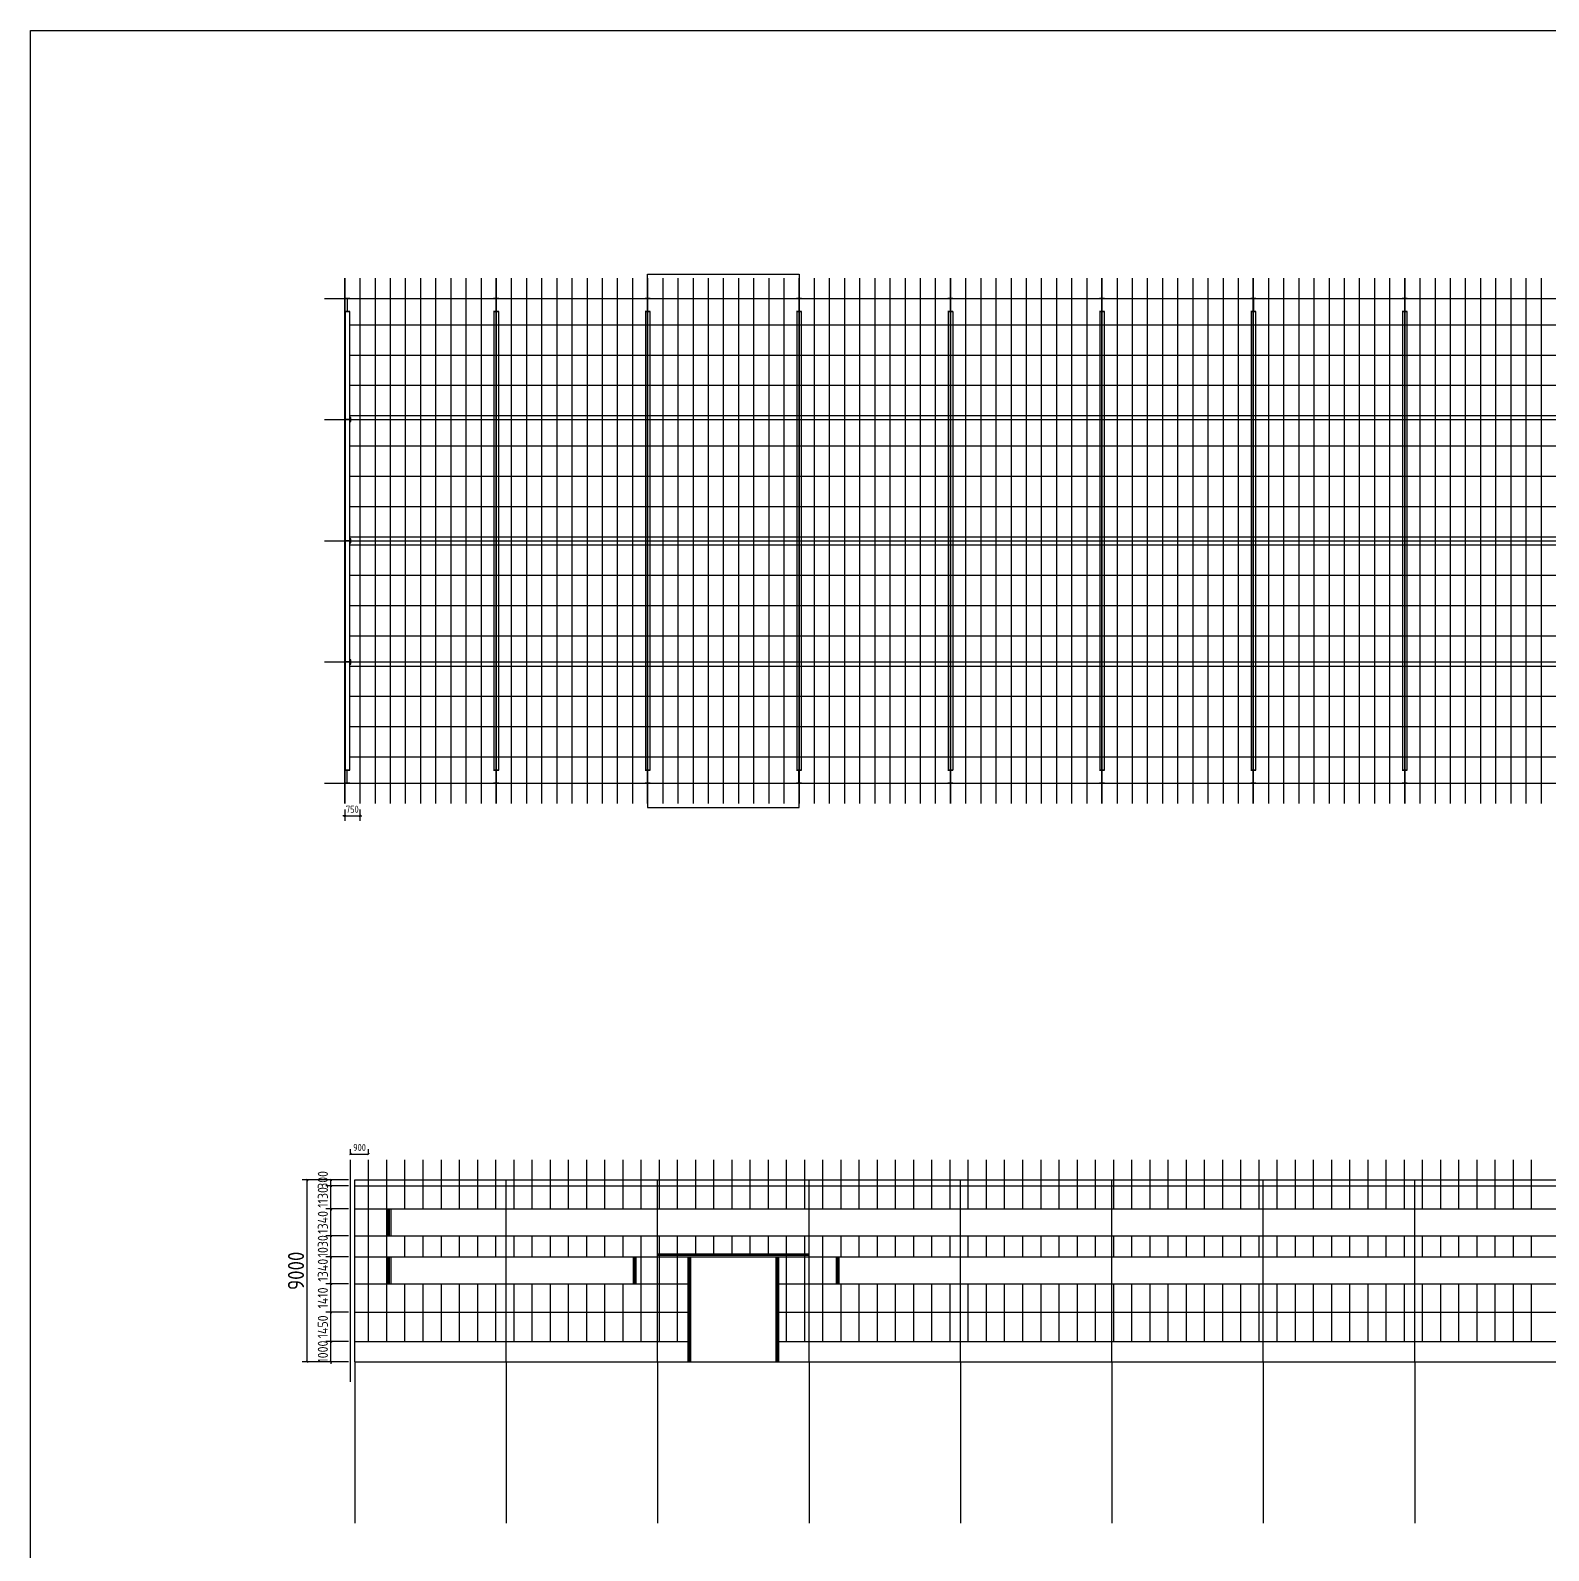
# Model space of a CAD drawing. Extents: x 411778 to 673094, y -11605 to 324395.
# Drawn here: x 524594 to 599787, y 249123 to 324395 of the extents above; entities that cross this region are included whole.
import ezdxf

# ---------------------------------------------------------------- set-up
doc = ezdxf.new("R2010")
doc.units = 0
doc.header["$LTSCALE"] = 1000
doc.header["$MEASUREMENT"] = 0
doc.layers.add('AXIS', color=3, linetype='Continuous')
doc.layers.add('DOTE', color=1, linetype='Continuous')
doc.styles.get("Standard").update_dxf_attribs({"font": 'gbenor.shx', "bigfont": 'gbcbig.shx'})
doc.dimstyles.get("Standard").update_dxf_attribs({"dimscale": 100, "dimtxt": 3.5, "dimasz": 1, "dimexe": 2.5, "dimexo": 3, "dimgap": 1.5, "dimtad": 1, "dimdec": 0, "dimzin": 0, "dimdsep": 46, "dimtxsty": 'Standard', "dimblk": 'ARCHTICK', "dimcen": 0.09, "dimadec": 0, "dimazin": 0, "dimtfac": 1, "dimtdec": 0, "dimtix": 1, "dimtmove": 2, "dimatfit": 3, "dimfxl": 1, "dimtolj": 1, "dimtzin": 0, "dimarcsym": 0})

# ---------------------------------------------------------------- blocks, each defined once
blk = doc.blocks.new('_ArchTick')
at = {"color": 0, "linetype": 'ByBlock', "const_width": 0.4}
blk.add_lwpolyline([(-0.5, -0.5), (0.5, 0.5)], dxfattribs=at)
blk = doc.blocks.new('*D2168')
at = {"color": 3, "lineweight": -2}
for p, q in [((540356.5, 267476.5), (538048, 267476.5)), ((538298, 258476.5), (538298, 267476.5)), ((540356.5, 258476.5), (538048, 258476.5))]:
    blk.add_line(p, q, dxfattribs=at)
at = {"layer": 'Defpoints', "color": 0}
for p in [(538298, 267476.5), (540656.5, 267476.5), (540656.5, 258476.5)]:
    blk.add_point(p, dxfattribs=at)
at = {"color": 3, "lineweight": -2, "xscale": 100, "yscale": 100, "zscale": 100}
for p, rotation in [((538298, 267476.5), 90), ((538298, 258476.5), 270)]:
    blk.add_blockref('_ArchTick', p, dxfattribs=dict(at, rotation=rotation))
at = {"color": 0, "insert": (537748, 262976.5), "char_height": 800, "attachment_point": 5, "rotation": 90}
blk.add_mtext('\\A1;9000', dxfattribs=at)
blk = doc.blocks.new('*D2169')
at = {"color": 3, "lineweight": -2}
for p, q in [((540356.5, 259476.5), (539228, 259476.5)), ((539478, 259476.5), (539478, 259576.5)), ((539478, 258476.5), (539478, 259476.5)), ((540356.5, 258476.5), (539228, 258476.5)), ((539478, 258476.5), (539478, 258376.5))]:
    blk.add_line(p, q, dxfattribs=at)
at = {"layer": 'Defpoints', "color": 0}
for p in [(539478, 259476.5), (540656.5, 259476.5), (540656.5, 258476.5)]:
    blk.add_point(p, dxfattribs=at)
at = {"color": 3, "lineweight": -2, "xscale": 100, "yscale": 100, "zscale": 100}
for p, rotation in [((539478, 259476.5), 270), ((539478, 258476.5), 90)]:
    blk.add_blockref('_ArchTick', p, dxfattribs=dict(at, rotation=rotation))
at = {"color": 0, "insert": (539078, 258976.5), "char_height": 500, "attachment_point": 5, "rotation": 90}
blk.add_mtext('\\A1;1000', dxfattribs=at)
blk = doc.blocks.new('*D2170')
at = {"color": 3, "lineweight": -2}
for p, q in [((540356.5, 260926.5), (539228, 260926.5)), ((539478, 259476.5), (539478, 260926.5)), ((540356.5, 259476.5), (539228, 259476.5))]:
    blk.add_line(p, q, dxfattribs=at)
at = {"layer": 'Defpoints', "color": 0}
for p in [(539478, 260926.5), (540656.5, 260926.5), (540656.5, 259476.5)]:
    blk.add_point(p, dxfattribs=at)
at = {"color": 3, "lineweight": -2, "xscale": 100, "yscale": 100, "zscale": 100}
for p, rotation in [((539478, 260926.5), 90), ((539478, 259476.5), 270)]:
    blk.add_blockref('_ArchTick', p, dxfattribs=dict(at, rotation=rotation))
at = {"color": 0, "insert": (539078, 260201.5), "char_height": 500, "attachment_point": 5, "rotation": 90}
blk.add_mtext('\\A1;1450', dxfattribs=at)
blk = doc.blocks.new('*D2171')
at = {"color": 3, "lineweight": -2}
for p, q in [((540356.5, 262336.5), (539228, 262336.5)), ((539478, 260926.5), (539478, 262336.5)), ((540356.5, 260926.5), (539228, 260926.5))]:
    blk.add_line(p, q, dxfattribs=at)
at = {"layer": 'Defpoints', "color": 0}
for p in [(539478, 262336.5), (540656.5, 262336.5), (540656.5, 260926.5)]:
    blk.add_point(p, dxfattribs=at)
at = {"color": 3, "lineweight": -2, "xscale": 100, "yscale": 100, "zscale": 100}
for p, rotation in [((539478, 262336.5), 90), ((539478, 260926.5), 270)]:
    blk.add_blockref('_ArchTick', p, dxfattribs=dict(at, rotation=rotation))
at = {"color": 0, "insert": (539078, 261631.5), "char_height": 500, "attachment_point": 5, "rotation": 90}
blk.add_mtext('\\A1;1410', dxfattribs=at)
blk = doc.blocks.new('*D2172')
at = {"color": 3, "lineweight": -2}
for p, q in [((540356.5, 263676.5), (539228, 263676.5)), ((539478, 262336.5), (539478, 263676.5)), ((540356.5, 262336.5), (539228, 262336.5))]:
    blk.add_line(p, q, dxfattribs=at)
at = {"layer": 'Defpoints', "color": 0}
for p in [(539478, 263676.5), (540656.5, 263676.5), (540656.5, 262336.5)]:
    blk.add_point(p, dxfattribs=at)
at = {"color": 3, "lineweight": -2, "xscale": 100, "yscale": 100, "zscale": 100}
for p, rotation in [((539478, 263676.5), 90), ((539478, 262336.5), 270)]:
    blk.add_blockref('_ArchTick', p, dxfattribs=dict(at, rotation=rotation))
at = {"color": 0, "insert": (539078, 263006.5), "char_height": 500, "attachment_point": 5, "rotation": 90}
blk.add_mtext('\\A1;1340', dxfattribs=at)
blk = doc.blocks.new('*D2173')
at = {"color": 3, "lineweight": -2}
for p, q in [((540356.5, 264706.5), (539228, 264706.5)), ((539478, 264706.5), (539478, 264806.5)), ((539478, 263676.5), (539478, 264706.5)), ((540356.5, 263676.5), (539228, 263676.5)), ((539478, 263676.5), (539478, 263576.5))]:
    blk.add_line(p, q, dxfattribs=at)
at = {"layer": 'Defpoints', "color": 0}
for p in [(539478, 264706.5), (540656.5, 264706.5), (540656.5, 263676.5)]:
    blk.add_point(p, dxfattribs=at)
at = {"color": 3, "lineweight": -2, "xscale": 100, "yscale": 100, "zscale": 100}
for p, rotation in [((539478, 264706.5), 270), ((539478, 263676.5), 90)]:
    blk.add_blockref('_ArchTick', p, dxfattribs=dict(at, rotation=rotation))
at = {"color": 0, "insert": (539078, 264191.5), "char_height": 500, "attachment_point": 5, "rotation": 90}
blk.add_mtext('\\A1;1030', dxfattribs=at)
blk = doc.blocks.new('*D2174')
at = {"color": 3, "lineweight": -2}
for p, q in [((540356.5, 266046.5), (539228, 266046.5)), ((539478, 264706.5), (539478, 266046.5)), ((540356.5, 264706.5), (539228, 264706.5))]:
    blk.add_line(p, q, dxfattribs=at)
at = {"layer": 'Defpoints', "color": 0}
for p in [(539478, 266046.5), (540656.5, 266046.5), (540656.5, 264706.5)]:
    blk.add_point(p, dxfattribs=at)
at = {"color": 3, "lineweight": -2, "xscale": 100, "yscale": 100, "zscale": 100}
for p, rotation in [((539478, 266046.5), 90), ((539478, 264706.5), 270)]:
    blk.add_blockref('_ArchTick', p, dxfattribs=dict(at, rotation=rotation))
at = {"color": 0, "insert": (539078, 265376.5), "char_height": 500, "attachment_point": 5, "rotation": 90}
blk.add_mtext('\\A1;1340', dxfattribs=at)
blk = doc.blocks.new('*D2175')
at = {"color": 3, "lineweight": -2}
for p, q in [((539478, 267176.5), (539478, 267276.5)), ((540356.5, 267176.5), (539228, 267176.5)), ((539478, 266046.5), (539478, 267176.5)), ((540356.5, 266046.5), (539228, 266046.5)), ((539478, 266046.5), (539478, 265946.5))]:
    blk.add_line(p, q, dxfattribs=at)
at = {"layer": 'Defpoints', "color": 0}
for p in [(539478, 267176.5), (540656.5, 267176.5), (540656.5, 266046.5)]:
    blk.add_point(p, dxfattribs=at)
at = {"color": 3, "lineweight": -2, "xscale": 100, "yscale": 100, "zscale": 100}
for p, rotation in [((539478, 267176.5), 270), ((539478, 266046.5), 90)]:
    blk.add_blockref('_ArchTick', p, dxfattribs=dict(at, rotation=rotation))
at = {"color": 0, "insert": (539078, 266611.5), "char_height": 500, "attachment_point": 5, "rotation": 90}
blk.add_mtext('\\A1;1130', dxfattribs=at)
blk = doc.blocks.new('*D2176')
at = {"color": 3, "lineweight": -2}
for p, q in [((540356.5, 267476.5), (539228, 267476.5)), ((539478, 267176.5), (539478, 267476.5)), ((540356.5, 267176.5), (539228, 267176.5))]:
    blk.add_line(p, q, dxfattribs=at)
at = {"layer": 'Defpoints', "color": 0}
for p in [(539478, 267476.5), (540656.5, 267476.5), (540656.5, 267176.5)]:
    blk.add_point(p, dxfattribs=at)
at = {"color": 3, "lineweight": -2, "xscale": 100, "yscale": 100, "zscale": 100}
for p, rotation in [((539478, 267476.5), 90), ((539478, 267176.5), 270)]:
    blk.add_blockref('_ArchTick', p, dxfattribs=dict(at, rotation=rotation))
at = {"color": 0, "insert": (539078, 267476.5), "char_height": 500, "attachment_point": 5, "rotation": 90}
blk.add_mtext('\\A1;300', dxfattribs=at)
blk = doc.blocks.new('*D2191')
at = {"color": 0, "lineweight": -2}
for p, q in [((540446.5, 268776.5), (540446.5, 269007)), ((540446.5, 268757), (541346.5, 268757)), ((541346.5, 268776.5), (541346.5, 269007))]:
    blk.add_line(p, q, dxfattribs=at)
at = {"layer": 'Defpoints', "color": 0}
for p in [(541346.5, 268757), (540446.5, 268476.5), (541346.5, 268476.5)]:
    blk.add_point(p, dxfattribs=at)
at = {"color": 0, "lineweight": -2, "xscale": 100, "yscale": 100, "zscale": 100, "rotation": 180}
blk.add_blockref('_ArchTick', (540446.5, 268757), dxfattribs=at)
at = {"color": 0, "lineweight": -2, "xscale": 100, "yscale": 100, "zscale": 100}
blk.add_blockref('_ArchTick', (541346.5, 268757), dxfattribs=at)
at = {"color": 0, "insert": (540896.5, 269082), "char_height": 350, "attachment_point": 5}
blk.add_mtext('\\A1;900', dxfattribs=at)
blk = doc.blocks.new('*D2192')
at = {"color": 0, "lineweight": -2}
for p, q in [((540162.5, 285503.5), (540062.5, 285503.5)), ((540162.5, 285822.5), (540162.5, 285253.5)), ((540162.5, 285503.5), (540912.5, 285503.5)), ((540912.5, 285822.5), (540912.5, 285253.5)), ((540912.5, 285503.5), (541012.5, 285503.5))]:
    blk.add_line(p, q, dxfattribs=at)
at = {"layer": 'Defpoints', "color": 0}
for p in [(540162.5, 286122.5), (540912.5, 286122.5), (540912.5, 285503.5)]:
    blk.add_point(p, dxfattribs=at)
at = {"color": 0, "lineweight": -2, "xscale": 100, "yscale": 100, "zscale": 100}
blk.add_blockref('_ArchTick', (540162.5, 285503.5), dxfattribs=at)
at = {"color": 0, "lineweight": -2, "xscale": 100, "yscale": 100, "zscale": 100, "rotation": 180}
blk.add_blockref('_ArchTick', (540912.5, 285503.5), dxfattribs=at)
at = {"color": 0, "insert": (540537.5, 285828.5), "char_height": 350, "attachment_point": 5}
blk.add_mtext('\\A1;750', dxfattribs=at)

msp = doc.modelspace()

# ---------------------------------------------------------------- linework, layer by layer
for p, q in [((540162.5, 312122.5), (540162.5, 286122.5)), ((540912.5, 312122.5), (540912.5, 286122.5)), ((541662.5, 312122.5), (541662.5, 286122.5)), ((542412.5, 312122.5), (542412.5, 286122.5)), ((543162.5, 312122.5), (543162.5, 286122.5)), ((543912.5, 312122.5), (543912.5, 286122.5)), ((544662.5, 312122.5), (544662.5, 286122.5)), ((545412.5, 312122.5), (545412.5, 286122.5)), ((546162.5, 312122.5), (546162.5, 286122.5)), ((546912.5, 312122.5), (546912.5, 286122.5)), ((547662.5, 312122.5), (547662.5, 286122.5)), ((548412.5, 312122.5), (548412.5, 286122.5)), ((549162.5, 312122.5), (549162.5, 286122.5)), ((549912.5, 312122.5), (549912.5, 286122.5)), ((550662.5, 312122.5), (550662.5, 286122.5)), ((551412.5, 312122.5), (551412.5, 286122.5)), ((552162.5, 312122.5), (552162.5, 286122.5)), ((552912.5, 312122.5), (552912.5, 286122.5)), ((553662.5, 312122.5), (553662.5, 286122.5)), ((554412.5, 312122.5), (554412.5, 286122.5)), ((555162.5, 311122.5), (555162.5, 312322.5)), ((555162.5, 312322.5), (562662.5, 312322.5)), ((555162.5, 312122.5), (555162.5, 286122.5)), ((555162.5, 312122.5), (555162.5, 286122.5)), ((555912.5, 312122.5), (555912.5, 286122.5)), ((556662.5, 312122.5), (556662.5, 286122.5)), ((557412.5, 312122.5), (557412.5, 286122.5)), ((558162.5, 312122.5), (558162.5, 286122.5)), ((558912.5, 312122.5), (558912.5, 286122.5)), ((559662.5, 312122.5), (559662.5, 286122.5)), ((560412.5, 312122.5), (560412.5, 286122.5)), ((561162.5, 312122.5), (561162.5, 286122.5)), ((561912.5, 312122.5), (561912.5, 286122.5)), ((562662.5, 312322.5), (562662.5, 311122.5)), ((562662.5, 312122.5), (562662.5, 286122.5)), ((562662.5, 312122.5), (562662.5, 286122.5)), ((563412.5, 312122.5), (563412.5, 286122.5)), ((564162.5, 312122.5), (564162.5, 286122.5)), ((564912.5, 312122.5), (564912.5, 286122.5)), ((565662.5, 312122.5), (565662.5, 286122.5)), ((566412.5, 312122.5), (566412.5, 286122.5)), ((567162.5, 312122.5), (567162.5, 286122.5)), ((567912.5, 312122.5), (567912.5, 286122.5)), ((568662.5, 312122.5), (568662.5, 286122.5)), ((569412.5, 312122.5), (569412.5, 286122.5)), ((570162.5, 312122.5), (570162.5, 286122.5)), ((570162.5, 312122.5), (570162.5, 286122.5)), ((570912.5, 312122.5), (570912.5, 286122.5)), ((571662.5, 312122.5), (571662.5, 286122.5)), ((572412.5, 312122.5), (572412.5, 286122.5)), ((573162.5, 312122.5), (573162.5, 286122.5)), ((573912.5, 312122.5), (573912.5, 286122.5)), ((574662.5, 312122.5), (574662.5, 286122.5)), ((575412.5, 312122.5), (575412.5, 286122.5)), ((576162.5, 312122.5), (576162.5, 286122.5)), ((576912.5, 312122.5), (576912.5, 286122.5)), ((577662.5, 312122.5), (577662.5, 286122.5)), ((577662.5, 312122.5), (577662.5, 286122.5)), ((578412.5, 312122.5), (578412.5, 286122.5)), ((579162.5, 312122.5), (579162.5, 286122.5)), ((579912.5, 312122.5), (579912.5, 286122.5)), ((580662.5, 312122.5), (580662.5, 286122.5)), ((581412.5, 312122.5), (581412.5, 286122.5)), ((582162.5, 312122.5), (582162.5, 286122.5)), ((582912.5, 312122.5), (582912.5, 286122.5)), ((583662.5, 312122.5), (583662.5, 286122.5)), ((584412.5, 312122.5), (584412.5, 286122.5)), ((585162.5, 312122.5), (585162.5, 286122.5)), ((585162.5, 312122.5), (585162.5, 286122.5)), ((585912.5, 312122.5), (585912.5, 286122.5)), ((586662.5, 312122.5), (586662.5, 286122.5)), ((587412.5, 312122.5), (587412.5, 286122.5)), ((588162.5, 312122.5), (588162.5, 286122.5)), ((588912.5, 312122.5), (588912.5, 286122.5)), ((589662.5, 312122.5), (589662.5, 286122.5)), ((590412.5, 312122.5), (590412.5, 286122.5)), ((591162.5, 312122.5), (591162.5, 286122.5)), ((591912.5, 312122.5), (591912.5, 286122.5)), ((592662.5, 312122.5), (592662.5, 286122.5)), ((592662.5, 312122.5), (592662.5, 286122.5)), ((593412.5, 312122.5), (593412.5, 286122.5)), ((594162.5, 312122.5), (594162.5, 286122.5)), ((594912.5, 312122.5), (594912.5, 286122.5)), ((595662.5, 312122.5), (595662.5, 286122.5)), ((596412.5, 312122.5), (596412.5, 286122.5)), ((597162.5, 312122.5), (597162.5, 286122.5)), ((597912.5, 312122.5), (597912.5, 286122.5)), ((598662.5, 312122.5), (598662.5, 286122.5)), ((599412.5, 312122.5), (599412.5, 286122.5)), ((540397.5, 309822.5), (629927.5, 309822.5)), ((540397.5, 308322.5), (629927.5, 308322.5)), ((540397.5, 306822.5), (629927.5, 306822.5)), ((540397.5, 305322.5), (629927.5, 305322.5)), ((540397.5, 303822.5), (629927.5, 303822.5)), ((540397.5, 302322.5), (629927.5, 302322.5)), ((540397.5, 300822.5), (629927.5, 300822.5)), ((540397.5, 299322.5), (629927.5, 299322.5)), ((540397.5, 298922.5), (629927.5, 298922.5)), ((540397.5, 297422.5), (629927.5, 297422.5)), ((540397.5, 295922.5), (629927.5, 295922.5)), ((540397.5, 294422.5), (629927.5, 294422.5)), ((540397.5, 292922.5), (629927.5, 292922.5)), ((540397.5, 291422.5), (629927.5, 291422.5)), ((540397.5, 289922.5), (629927.5, 289922.5)), ((540397.5, 288422.5), (629927.5, 288422.5)), ((555162.5, 287122.5), (555162.5, 285922.5)), ((562662.5, 285922.5), (562662.5, 287122.5)), ((555162.5, 285922.5), (562662.5, 285922.5)), ((540656.5, 267476.5), (630656.5, 267476.5)), ((540656.5, 267176.5), (630656.5, 267176.5)), ((540656.5, 266046.5), (630656.5, 266046.5)), ((540656.5, 264706.5), (630656.5, 264706.5)), ((540656.5, 263676.5), (555656.5, 263676.5)), ((555656.5, 263816.5), (563156.5, 263816.5)), ((555656.5, 263746.5), (563156.5, 263746.5)), ((555656.5, 263676.5), (563156.5, 263676.5)), ((557166.5, 258476.5), (557166.5, 263676.5)), ((557236.5, 258476.5), (557236.5, 263676.5)), ((557306.5, 258476.5), (557306.5, 263676.5)), ((561506.5, 263676.5), (561506.5, 258476.5)), ((561576.5, 263676.5), (561576.5, 258476.5)), ((561646.5, 263676.5), (561646.5, 258476.5)), ((563156.5, 263676.5), (608156.5, 263676.5)), ((540656.5, 262336.5), (557166.5, 262336.5)), ((561646.5, 262336.5), (609666.5, 262336.5)), ((540656.5, 260926.5), (557166.5, 260926.5)), ((561646.5, 260926.5), (609666.5, 260926.5)), ((540656.5, 259476.5), (557166.5, 259476.5)), ((561646.5, 259476.5), (609746.5, 259476.5)), ((540656.5, 258476.5), (630656.5, 258476.5))]:
    msp.add_line(p, q)
at = {"color": 4}
for p, q in [((540412.5, 311122.5), (540162.5, 311122.5)), ((540162.5, 311122.5), (540162.5, 311112.5)), ((540162.5, 311112.5), (540412.5, 311112.5)), ((540284.5, 311112.5), (540284.5, 310482.5)), ((540290.5, 311112.5), (540290.5, 310482.5)), ((540412.5, 311112.5), (540412.5, 311122.5)), ((547787.5, 311122.5), (547537.5, 311122.5)), ((547537.5, 311122.5), (547537.5, 311112.5)), ((547537.5, 311112.5), (547787.5, 311112.5)), ((547659.5, 311112.5), (547659.5, 310482.5)), ((547665.5, 311112.5), (547665.5, 310482.5)), ((547787.5, 311112.5), (547787.5, 311122.5)), ((555287.5, 311122.5), (555037.5, 311122.5)), ((555037.5, 311122.5), (555037.5, 311112.5)), ((555037.5, 311112.5), (555287.5, 311112.5)), ((555159.5, 311112.5), (555159.5, 310482.5)), ((555165.5, 311112.5), (555165.5, 310482.5)), ((555287.5, 311112.5), (555287.5, 311122.5)), ((562787.5, 311122.5), (562537.5, 311122.5)), ((562537.5, 311122.5), (562537.5, 311112.5)), ((562537.5, 311112.5), (562787.5, 311112.5)), ((562659.5, 311112.5), (562659.5, 310482.5)), ((562665.5, 311112.5), (562665.5, 310482.5)), ((562787.5, 311112.5), (562787.5, 311122.5)), ((570287.5, 311122.5), (570037.5, 311122.5)), ((570037.5, 311122.5), (570037.5, 311112.5)), ((570037.5, 311112.5), (570287.5, 311112.5)), ((570159.5, 311112.5), (570159.5, 310482.5)), ((570165.5, 311112.5), (570165.5, 310482.5)), ((570287.5, 311112.5), (570287.5, 311122.5)), ((577787.5, 311122.5), (577537.5, 311122.5)), ((577537.5, 311122.5), (577537.5, 311112.5)), ((577537.5, 311112.5), (577787.5, 311112.5)), ((577659.5, 311112.5), (577659.5, 310482.5)), ((577665.5, 311112.5), (577665.5, 310482.5)), ((577787.5, 311112.5), (577787.5, 311122.5)), ((585287.5, 311122.5), (585037.5, 311122.5)), ((585037.5, 311122.5), (585037.5, 311112.5)), ((585037.5, 311112.5), (585287.5, 311112.5)), ((585159.5, 311112.5), (585159.5, 310482.5)), ((585165.5, 311112.5), (585165.5, 310482.5)), ((585287.5, 311112.5), (585287.5, 311122.5)), ((592787.5, 311122.5), (592537.5, 311122.5)), ((592537.5, 311122.5), (592537.5, 311112.5)), ((592537.5, 311112.5), (592787.5, 311112.5)), ((592659.5, 311112.5), (592659.5, 310482.5)), ((592665.5, 311112.5), (592665.5, 310482.5)), ((592787.5, 311112.5), (592787.5, 311122.5)), ((540162.5, 310472.5), (540162.5, 310482.5)), ((540162.5, 310482.5), (540412.5, 310482.5)), ((540412.5, 310472.5), (540162.5, 310472.5)), ((540177.5, 310472.5), (540177.5, 287772.5)), ((540397.5, 310472.5), (540397.5, 287772.5)), ((540412.5, 310482.5), (540412.5, 310472.5)), ((547537.5, 310472.5), (547537.5, 310482.5)), ((547537.5, 310482.5), (547787.5, 310482.5)), ((547787.5, 310472.5), (547537.5, 310472.5)), ((547552.5, 310472.5), (547552.5, 287772.5)), ((547772.5, 310472.5), (547772.5, 287772.5)), ((547787.5, 310482.5), (547787.5, 310472.5)), ((555037.5, 310472.5), (555037.5, 310482.5)), ((555037.5, 310482.5), (555287.5, 310482.5)), ((555287.5, 310472.5), (555037.5, 310472.5)), ((555052.5, 310472.5), (555052.5, 287772.5)), ((555272.5, 310472.5), (555272.5, 287772.5)), ((555287.5, 310482.5), (555287.5, 310472.5)), ((562537.5, 310472.5), (562537.5, 310482.5)), ((562537.5, 310482.5), (562787.5, 310482.5)), ((562787.5, 310472.5), (562537.5, 310472.5)), ((562552.5, 310472.5), (562552.5, 287772.5)), ((562772.5, 310472.5), (562772.5, 287772.5)), ((562787.5, 310482.5), (562787.5, 310472.5)), ((570037.5, 310472.5), (570037.5, 310482.5)), ((570037.5, 310482.5), (570287.5, 310482.5)), ((570287.5, 310472.5), (570037.5, 310472.5)), ((570052.5, 310472.5), (570052.5, 287772.5)), ((570272.5, 310472.5), (570272.5, 287772.5)), ((570287.5, 310482.5), (570287.5, 310472.5)), ((577537.5, 310472.5), (577537.5, 310482.5)), ((577537.5, 310482.5), (577787.5, 310482.5)), ((577787.5, 310472.5), (577537.5, 310472.5)), ((577552.5, 310472.5), (577552.5, 287772.5)), ((577772.5, 310472.5), (577772.5, 287772.5)), ((577787.5, 310482.5), (577787.5, 310472.5)), ((585037.5, 310472.5), (585037.5, 310482.5)), ((585037.5, 310482.5), (585287.5, 310482.5)), ((585287.5, 310472.5), (585037.5, 310472.5)), ((585052.5, 310472.5), (585052.5, 287772.5)), ((585272.5, 310472.5), (585272.5, 287772.5)), ((585287.5, 310482.5), (585287.5, 310472.5)), ((592537.5, 310472.5), (592537.5, 310482.5)), ((592537.5, 310482.5), (592787.5, 310482.5)), ((592787.5, 310472.5), (592537.5, 310472.5)), ((592552.5, 310472.5), (592552.5, 287772.5)), ((592772.5, 310472.5), (592772.5, 287772.5)), ((592787.5, 310482.5), (592787.5, 310472.5)), ((540162.5, 305222.5), (540162.5, 305022.5)), ((540172.5, 305222.5), (540162.5, 305222.5)), ((540162.5, 305022.5), (540172.5, 305022.5)), ((540172.5, 305022.5), (540172.5, 305222.5)), ((540452.5, 305125.5), (540172.5, 305125.5)), ((540452.5, 305119.5), (540172.5, 305119.5)), ((540462.5, 305222.5), (540452.5, 305222.5)), ((540452.5, 305222.5), (540452.5, 305022.5)), ((540452.5, 305022.5), (540462.5, 305022.5)), ((540462.5, 305022.5), (540462.5, 305222.5)), ((540162.5, 299222.5), (540162.5, 299022.5)), ((540172.5, 299222.5), (540162.5, 299222.5)), ((540162.5, 299022.5), (540172.5, 299022.5)), ((540172.5, 299022.5), (540172.5, 299222.5)), ((540452.5, 299125.5), (540172.5, 299125.5)), ((540452.5, 299119.5), (540172.5, 299119.5)), ((540462.5, 299222.5), (540452.5, 299222.5)), ((540452.5, 299222.5), (540452.5, 299022.5)), ((540452.5, 299022.5), (540462.5, 299022.5)), ((540462.5, 299022.5), (540462.5, 299222.5)), ((540162.5, 293222.5), (540162.5, 293022.5)), ((540172.5, 293222.5), (540162.5, 293222.5)), ((540162.5, 293022.5), (540172.5, 293022.5)), ((540172.5, 293022.5), (540172.5, 293222.5)), ((540452.5, 293125.5), (540172.5, 293125.5)), ((540452.5, 293119.5), (540172.5, 293119.5)), ((540462.5, 293222.5), (540452.5, 293222.5)), ((540452.5, 293222.5), (540452.5, 293022.5)), ((540452.5, 293022.5), (540462.5, 293022.5)), ((540462.5, 293022.5), (540462.5, 293222.5)), ((540412.5, 287772.5), (540162.5, 287772.5)), ((540162.5, 287772.5), (540162.5, 287762.5)), ((540162.5, 287762.5), (540412.5, 287762.5)), ((540284.5, 287132.5), (540284.5, 287762.5)), ((540290.5, 287132.5), (540290.5, 287762.5)), ((540412.5, 287762.5), (540412.5, 287772.5)), ((547787.5, 287772.5), (547537.5, 287772.5)), ((547537.5, 287772.5), (547537.5, 287762.5)), ((547537.5, 287762.5), (547787.5, 287762.5)), ((547659.5, 287132.5), (547659.5, 287762.5)), ((547665.5, 287132.5), (547665.5, 287762.5)), ((547787.5, 287762.5), (547787.5, 287772.5)), ((555287.5, 287772.5), (555037.5, 287772.5)), ((555037.5, 287772.5), (555037.5, 287762.5)), ((555037.5, 287762.5), (555287.5, 287762.5)), ((555159.5, 287132.5), (555159.5, 287762.5)), ((555165.5, 287132.5), (555165.5, 287762.5)), ((555287.5, 287762.5), (555287.5, 287772.5)), ((562787.5, 287772.5), (562537.5, 287772.5)), ((562537.5, 287772.5), (562537.5, 287762.5)), ((562537.5, 287762.5), (562787.5, 287762.5)), ((562659.5, 287132.5), (562659.5, 287762.5)), ((562665.5, 287132.5), (562665.5, 287762.5)), ((562787.5, 287762.5), (562787.5, 287772.5)), ((570287.5, 287772.5), (570037.5, 287772.5)), ((570037.5, 287772.5), (570037.5, 287762.5)), ((570037.5, 287762.5), (570287.5, 287762.5)), ((570159.5, 287132.5), (570159.5, 287762.5)), ((570165.5, 287132.5), (570165.5, 287762.5)), ((570287.5, 287762.5), (570287.5, 287772.5)), ((577787.5, 287772.5), (577537.5, 287772.5)), ((577537.5, 287772.5), (577537.5, 287762.5)), ((577537.5, 287762.5), (577787.5, 287762.5)), ((577659.5, 287132.5), (577659.5, 287762.5)), ((577665.5, 287132.5), (577665.5, 287762.5)), ((577787.5, 287762.5), (577787.5, 287772.5)), ((585287.5, 287772.5), (585037.5, 287772.5)), ((585037.5, 287772.5), (585037.5, 287762.5)), ((585037.5, 287762.5), (585287.5, 287762.5)), ((585159.5, 287132.5), (585159.5, 287762.5)), ((585165.5, 287132.5), (585165.5, 287762.5)), ((585287.5, 287762.5), (585287.5, 287772.5)), ((592787.5, 287772.5), (592537.5, 287772.5)), ((592537.5, 287772.5), (592537.5, 287762.5)), ((592537.5, 287762.5), (592787.5, 287762.5)), ((592659.5, 287132.5), (592659.5, 287762.5)), ((592665.5, 287132.5), (592665.5, 287762.5)), ((592787.5, 287762.5), (592787.5, 287772.5)), ((540162.5, 287122.5), (540162.5, 287132.5)), ((540162.5, 287132.5), (540412.5, 287132.5)), ((540412.5, 287122.5), (540162.5, 287122.5)), ((540412.5, 287132.5), (540412.5, 287122.5)), ((547537.5, 287122.5), (547537.5, 287132.5)), ((547537.5, 287132.5), (547787.5, 287132.5)), ((547787.5, 287122.5), (547537.5, 287122.5)), ((547787.5, 287132.5), (547787.5, 287122.5)), ((555037.5, 287122.5), (555037.5, 287132.5)), ((555037.5, 287132.5), (555287.5, 287132.5)), ((555287.5, 287122.5), (555037.5, 287122.5)), ((555287.5, 287132.5), (555287.5, 287122.5)), ((562537.5, 287122.5), (562537.5, 287132.5)), ((562537.5, 287132.5), (562787.5, 287132.5)), ((562787.5, 287122.5), (562537.5, 287122.5)), ((562787.5, 287132.5), (562787.5, 287122.5)), ((570037.5, 287122.5), (570037.5, 287132.5)), ((570037.5, 287132.5), (570287.5, 287132.5)), ((570287.5, 287122.5), (570037.5, 287122.5)), ((570287.5, 287132.5), (570287.5, 287122.5)), ((577537.5, 287122.5), (577537.5, 287132.5)), ((577537.5, 287132.5), (577787.5, 287132.5)), ((577787.5, 287122.5), (577537.5, 287122.5)), ((577787.5, 287132.5), (577787.5, 287122.5)), ((585037.5, 287122.5), (585037.5, 287132.5)), ((585037.5, 287132.5), (585287.5, 287132.5)), ((585287.5, 287122.5), (585037.5, 287122.5)), ((585287.5, 287132.5), (585287.5, 287122.5)), ((592537.5, 287122.5), (592537.5, 287132.5)), ((592537.5, 287132.5), (592787.5, 287132.5)), ((592787.5, 287122.5), (592537.5, 287122.5)), ((592787.5, 287132.5), (592787.5, 287122.5))]:
    msp.add_line(p, q, dxfattribs=at)
at = {"color": 1}
for p, q in [((540287.5, 311112.5), (540287.5, 310472.5)), ((547662.5, 311112.5), (547662.5, 310482.5)), ((555162.5, 311112.5), (555162.5, 310482.5)), ((562662.5, 311112.5), (562662.5, 310482.5)), ((570162.5, 311112.5), (570162.5, 310482.5)), ((577662.5, 311112.5), (577662.5, 310482.5)), ((585162.5, 311112.5), (585162.5, 310482.5)), ((592662.5, 311112.5), (592662.5, 310482.5)), ((540287.5, 287132.5), (540287.5, 287772.5)), ((547662.5, 287132.5), (547662.5, 287762.5)), ((555162.5, 287132.5), (555162.5, 287762.5)), ((562662.5, 287132.5), (562662.5, 287762.5)), ((570162.5, 287132.5), (570162.5, 287762.5)), ((577662.5, 287132.5), (577662.5, 287762.5)), ((585162.5, 287132.5), (585162.5, 287762.5)), ((592662.5, 287132.5), (592662.5, 287762.5))]:
    msp.add_line(p, q, dxfattribs=at)
msp.add_lwpolyline([(524593.5, 324395), (643393.5, 324395), (643393.5, 240395), (524593.5, 240395)], close=True)
at = {"layer": 'AXIS'}
for p, q in [((540656.5, 258476.5), (540656.5, 250476.5)), ((548156.5, 258476.5), (548156.5, 250476.5)), ((555656.5, 258476.5), (555656.5, 250476.5)), ((563156.5, 258476.5), (563156.5, 250476.5)), ((570656.5, 258476.5), (570656.5, 250476.5)), ((578156.5, 258476.5), (578156.5, 250476.5)), ((585656.5, 258476.5), (585656.5, 250476.5)), ((593156.5, 258476.5), (593156.5, 250476.5))]:
    msp.add_line(p, q, dxfattribs=at)
at = {"layer": 'DOTE'}
for p, q in [((540162.5, 286122.5), (540162.5, 312122.5)), ((547662.5, 286122.5), (547662.5, 312122.5)), ((555162.5, 286122.5), (555162.5, 312122.5)), ((562662.5, 286122.5), (562662.5, 312122.5)), ((570162.5, 286122.5), (570162.5, 312122.5)), ((577662.5, 286122.5), (577662.5, 312122.5)), ((585162.5, 286122.5), (585162.5, 312122.5)), ((592662.5, 286122.5), (592662.5, 312122.5)), ((539162.5, 311122.5), (631162.5, 311122.5)), ((539162.5, 305122.5), (631162.5, 305122.5)), ((539162.5, 299122.5), (631162.5, 299122.5)), ((539162.5, 293122.5), (631162.5, 293122.5)), ((539162.5, 287122.5), (631162.5, 287122.5)), ((540656.5, 258476.5), (540656.5, 267476.5)), ((548156.5, 258476.5), (548156.5, 267476.5)), ((555656.5, 258476.5), (555656.5, 267476.5)), ((563156.5, 258476.5), (563156.5, 267476.5)), ((570656.5, 258476.5), (570656.5, 267476.5)), ((578156.5, 258476.5), (578156.5, 267476.5)), ((585656.5, 258476.5), (585656.5, 267476.5)), ((593156.5, 258476.5), (593156.5, 267476.5))]:
    msp.add_line(p, q, dxfattribs=at)
at = {"layer": 'DOTE', "color": 0}
for p, q in [((540446.5, 257476.5), (540446.5, 268476.5)), ((541346.5, 259476.5), (541346.5, 268476.5)), ((542246.5, 259476.5), (542246.5, 268476.5)), ((543146.5, 266046.5), (543146.5, 268476.5)), ((544046.5, 266046.5), (544046.5, 268476.5)), ((544946.5, 266046.5), (544946.5, 268476.5)), ((545846.5, 266046.5), (545846.5, 268476.5)), ((546746.5, 266046.5), (546746.5, 268476.5)), ((547646.5, 266046.5), (547646.5, 268476.5)), ((548546.5, 266046.5), (548546.5, 268476.5)), ((549446.5, 266046.5), (549446.5, 268476.5)), ((550346.5, 266046.5), (550346.5, 268476.5)), ((551246.5, 266046.5), (551246.5, 268476.5)), ((552146.5, 266046.5), (552146.5, 268476.5)), ((553046.5, 266046.5), (553046.5, 268476.5)), ((553946.5, 266046.5), (553946.5, 268476.5)), ((554846.5, 266046.5), (554846.5, 268476.5)), ((555746.5, 266046.5), (555746.5, 268476.5)), ((556646.5, 266046.5), (556646.5, 268476.5)), ((557546.5, 266046.5), (557546.5, 268476.5)), ((558446.5, 266046.5), (558446.5, 268476.5)), ((559346.5, 266046.5), (559346.5, 268476.5)), ((560246.5, 266046.5), (560246.5, 268476.5)), ((561146.5, 266046.5), (561146.5, 268476.5)), ((562046.5, 266046.5), (562046.5, 268476.5)), ((562946.5, 266046.5), (562946.5, 268476.5)), ((563846.5, 266046.5), (563846.5, 268476.5)), ((564746.5, 266046.5), (564746.5, 268476.5)), ((565646.5, 266046.5), (565646.5, 268476.5)), ((566546.5, 266046.5), (566546.5, 268476.5)), ((567446.5, 266046.5), (567446.5, 268476.5)), ((568346.5, 266046.5), (568346.5, 268476.5)), ((569246.5, 266046.5), (569246.5, 268476.5)), ((570146.5, 266046.5), (570146.5, 268476.5)), ((571046.5, 266046.5), (571046.5, 268476.5)), ((571946.5, 266046.5), (571946.5, 268476.5)), ((572846.5, 266046.5), (572846.5, 268476.5)), ((573746.5, 266046.5), (573746.5, 268476.5)), ((574646.5, 266046.5), (574646.5, 268476.5)), ((575546.5, 266046.5), (575546.5, 268476.5)), ((576446.5, 266046.5), (576446.5, 268476.5)), ((577346.5, 266046.5), (577346.5, 268476.5)), ((578246.5, 266046.5), (578246.5, 268476.5)), ((579146.5, 266046.5), (579146.5, 268476.5)), ((580046.5, 266046.5), (580046.5, 268476.5)), ((580946.5, 266046.5), (580946.5, 268476.5)), ((581846.5, 266046.5), (581846.5, 268476.5)), ((582746.5, 266046.5), (582746.5, 268476.5)), ((583646.5, 266046.5), (583646.5, 268476.5)), ((584546.5, 266046.5), (584546.5, 268476.5)), ((585446.5, 266046.5), (585446.5, 268476.5)), ((586346.5, 266046.5), (586346.5, 268476.5)), ((587246.5, 266046.5), (587246.5, 268476.5)), ((588146.5, 266046.5), (588146.5, 268476.5)), ((589046.5, 266046.5), (589046.5, 268476.5)), ((589946.5, 266046.5), (589946.5, 268476.5)), ((590846.5, 266046.5), (590846.5, 268476.5)), ((591746.5, 266046.5), (591746.5, 268476.5)), ((592646.5, 266046.5), (592646.5, 268476.5)), ((593546.5, 266046.5), (593546.5, 268476.5)), ((594446.5, 266046.5), (594446.5, 268476.5)), ((595346.5, 266046.5), (595346.5, 268476.5)), ((596246.5, 266046.5), (596246.5, 268476.5)), ((597146.5, 266046.5), (597146.5, 268476.5)), ((598046.5, 266046.5), (598046.5, 268476.5)), ((598946.5, 266046.5), (598946.5, 268476.5)), ((542316.5, 264706.5), (542316.5, 266046.5)), ((542386.5, 264706.5), (542386.5, 266046.5)), ((542456.5, 264706.5), (542456.5, 266046.5)), ((543146.5, 263676.5), (543146.5, 264706.5)), ((544046.5, 263676.5), (544046.5, 264706.5)), ((544946.5, 263676.5), (544946.5, 264706.5)), ((545846.5, 263676.5), (545846.5, 264706.5)), ((546746.5, 263676.5), (546746.5, 264706.5)), ((547646.5, 263676.5), (547646.5, 264706.5)), ((548546.5, 263676.5), (548546.5, 264706.5)), ((549446.5, 263676.5), (549446.5, 264706.5)), ((550346.5, 263676.5), (550346.5, 264706.5)), ((551246.5, 263676.5), (551246.5, 264706.5)), ((552146.5, 263676.5), (552146.5, 264706.5)), ((553046.5, 263676.5), (553046.5, 264706.5)), ((553946.5, 263676.5), (553946.5, 264706.5)), ((554846.5, 259476.5), (554846.5, 264706.5)), ((555746.5, 259476.5), (555746.5, 264706.5)), ((556646.5, 259476.5), (556646.5, 264706.5)), ((557546.5, 263816.5), (557546.5, 264706.5)), ((558446.5, 263816.5), (558446.5, 264706.5)), ((559346.5, 263816.5), (559346.5, 264706.5)), ((560246.5, 263816.5), (560246.5, 264706.5)), ((561146.5, 263816.5), (561146.5, 264706.5)), ((562046.5, 259476.5), (562046.5, 264706.5)), ((562946.5, 259476.5), (562946.5, 264706.5)), ((563846.5, 259476.5), (563846.5, 264706.5)), ((564746.5, 263676.5), (564746.5, 264706.5)), ((565646.5, 263676.5), (565646.5, 264706.5)), ((566546.5, 263676.5), (566546.5, 264706.5)), ((567446.5, 263676.5), (567446.5, 264706.5)), ((568346.5, 263676.5), (568346.5, 264706.5)), ((569246.5, 263676.5), (569246.5, 264706.5)), ((570146.5, 263676.5), (570146.5, 264706.5)), ((571046.5, 263676.5), (571046.5, 264706.5)), ((571946.5, 263676.5), (571946.5, 264706.5)), ((572846.5, 263676.5), (572846.5, 264706.5)), ((573746.5, 263676.5), (573746.5, 264706.5)), ((574646.5, 263676.5), (574646.5, 264706.5)), ((575546.5, 263676.5), (575546.5, 264706.5)), ((576446.5, 263676.5), (576446.5, 264706.5)), ((577346.5, 263676.5), (577346.5, 264706.5)), ((578246.5, 263676.5), (578246.5, 264706.5)), ((579146.5, 263676.5), (579146.5, 264706.5)), ((580046.5, 263676.5), (580046.5, 264706.5)), ((580946.5, 263676.5), (580946.5, 264706.5)), ((581846.5, 263676.5), (581846.5, 264706.5)), ((582746.5, 263676.5), (582746.5, 264706.5)), ((583646.5, 263676.5), (583646.5, 264706.5)), ((584546.5, 263676.5), (584546.5, 264706.5)), ((585446.5, 263676.5), (585446.5, 264706.5)), ((586346.5, 263676.5), (586346.5, 264706.5)), ((587246.5, 263676.5), (587246.5, 264706.5)), ((588146.5, 263676.5), (588146.5, 264706.5)), ((589046.5, 263676.5), (589046.5, 264706.5)), ((589946.5, 263676.5), (589946.5, 264706.5)), ((590846.5, 263676.5), (590846.5, 264706.5)), ((591746.5, 263676.5), (591746.5, 264706.5)), ((592646.5, 263676.5), (592646.5, 264706.5)), ((593546.5, 263676.5), (593546.5, 264706.5)), ((594446.5, 263676.5), (594446.5, 264706.5)), ((595346.5, 263676.5), (595346.5, 264706.5)), ((596246.5, 263676.5), (596246.5, 264706.5)), ((597146.5, 263676.5), (597146.5, 264706.5)), ((598046.5, 263676.5), (598046.5, 264706.5)), ((598946.5, 263676.5), (598946.5, 264706.5)), ((542316.5, 262336.5), (542316.5, 263676.5)), ((542386.5, 262336.5), (542386.5, 263676.5)), ((542456.5, 262336.5), (542456.5, 263676.5)), ((554456.5, 262336.5), (554456.5, 263676.5)), ((554526.5, 262336.5), (554526.5, 263676.5)), ((554596.5, 262336.5), (554596.5, 263676.5)), ((564516.5, 262336.5), (564516.5, 263676.5)), ((564586.5, 262336.5), (564586.5, 263676.5)), ((564656.5, 262336.5), (564656.5, 263676.5)), ((543146.5, 259476.5), (543146.5, 262336.5)), ((544046.5, 259476.5), (544046.5, 262336.5)), ((544946.5, 259476.5), (544946.5, 262336.5)), ((545846.5, 259476.5), (545846.5, 262336.5)), ((546746.5, 259476.5), (546746.5, 262336.5)), ((547646.5, 259476.5), (547646.5, 262336.5)), ((548546.5, 259476.5), (548546.5, 262336.5)), ((549446.5, 259476.5), (549446.5, 262336.5)), ((550346.5, 259476.5), (550346.5, 262336.5)), ((551246.5, 259476.5), (551246.5, 262336.5)), ((552146.5, 259476.5), (552146.5, 262336.5)), ((553046.5, 259476.5), (553046.5, 262336.5)), ((553946.5, 259476.5), (553946.5, 262336.5)), ((564746.5, 259476.5), (564746.5, 262336.5)), ((565646.5, 259476.5), (565646.5, 262336.5)), ((566546.5, 259476.5), (566546.5, 262336.5)), ((567446.5, 259476.5), (567446.5, 262336.5)), ((568346.5, 259476.5), (568346.5, 262336.5)), ((569246.5, 259476.5), (569246.5, 262336.5)), ((570146.5, 259476.5), (570146.5, 262336.5)), ((571046.5, 259476.5), (571046.5, 262336.5)), ((571946.5, 259476.5), (571946.5, 262336.5)), ((572846.5, 259476.5), (572846.5, 262336.5)), ((573746.5, 259476.5), (573746.5, 262336.5)), ((574646.5, 259476.5), (574646.5, 262336.5)), ((575546.5, 259476.5), (575546.5, 262336.5)), ((576446.5, 259476.5), (576446.5, 262336.5)), ((577346.5, 259476.5), (577346.5, 262336.5)), ((578246.5, 259476.5), (578246.5, 262336.5)), ((579146.5, 259476.5), (579146.5, 262336.5)), ((580046.5, 259476.5), (580046.5, 262336.5)), ((580946.5, 259476.5), (580946.5, 262336.5)), ((581846.5, 259476.5), (581846.5, 262336.5)), ((582746.5, 259476.5), (582746.5, 262336.5)), ((583646.5, 259476.5), (583646.5, 262336.5)), ((584546.5, 259476.5), (584546.5, 262336.5)), ((585446.5, 259476.5), (585446.5, 262336.5)), ((586346.5, 259476.5), (586346.5, 262336.5)), ((587246.5, 259476.5), (587246.5, 262336.5)), ((588146.5, 259476.5), (588146.5, 262336.5)), ((589046.5, 259476.5), (589046.5, 262336.5)), ((589946.5, 259476.5), (589946.5, 262336.5)), ((590846.5, 259476.5), (590846.5, 262336.5)), ((591746.5, 259476.5), (591746.5, 262336.5)), ((592646.5, 259476.5), (592646.5, 262336.5)), ((593546.5, 259476.5), (593546.5, 262336.5)), ((594446.5, 259476.5), (594446.5, 262336.5)), ((595346.5, 259476.5), (595346.5, 262336.5)), ((596246.5, 259476.5), (596246.5, 262336.5)), ((597146.5, 259476.5), (597146.5, 262336.5)), ((598046.5, 259476.5), (598046.5, 262336.5)), ((598946.5, 259476.5), (598946.5, 262336.5))]:
    msp.add_line(p, q, dxfattribs=at)

# ---------------------------------------------------------------- dimensions: what is measured, and where the dimension line sits
for base, p1, p2, picture, middle in [((540912.5, 285503.5), (540162.5, 286122.5), (540912.5, 286122.5), '*D2192', (540537.5, 285828.5)), ((541346.5, 268757), (540446.5, 268476.5), (541346.5, 268476.5), '*D2191', (540896.5, 269082))]:
    dim = msp.add_linear_dim(base=base, p1=p1, p2=p2, dimstyle='Standard')
    dim.commit()
    dim.dimension.update_dxf_attribs({"geometry": picture, "text_midpoint": middle})
dim = msp.add_linear_dim(base=(539478, 267476.5), p1=(540656.5, 267176.5), p2=(540656.5, 267476.5), angle=90, dimstyle='Standard', override={"dimtxt": 5, "dimclrd": 3, "dimclre": 3})
dim.commit()
dim.dimension.update_dxf_attribs({"geometry": '*D2176', "text_midpoint": (539078, 267476.5), "dimtype": 160})
for base, p1, p2, override, picture, middle in [((538298, 267476.5), (540656.5, 258476.5), (540656.5, 267476.5), {"dimtxt": 8, "dimclrd": 3, "dimclre": 3}, '*D2168', (537748, 262976.5)), ((539478, 267176.5), (540656.5, 266046.5), (540656.5, 267176.5), {"dimtxt": 5, "dimclrd": 3, "dimclre": 3}, '*D2175', (539078, 266611.5)), ((539478, 266046.5), (540656.5, 264706.5), (540656.5, 266046.5), {"dimtxt": 5, "dimclrd": 3, "dimclre": 3}, '*D2174', (539078, 265376.5)), ((539478, 264706.5), (540656.5, 263676.5), (540656.5, 264706.5), {"dimtxt": 5, "dimclrd": 3, "dimclre": 3}, '*D2173', (539078, 264191.5)), ((539478, 263676.5), (540656.5, 262336.5), (540656.5, 263676.5), {"dimtxt": 5, "dimclrd": 3, "dimclre": 3}, '*D2172', (539078, 263006.5)), ((539478, 262336.5), (540656.5, 260926.5), (540656.5, 262336.5), {"dimtxt": 5, "dimclrd": 3, "dimclre": 3}, '*D2171', (539078, 261631.5)), ((539478, 260926.5), (540656.5, 259476.5), (540656.5, 260926.5), {"dimtxt": 5, "dimclrd": 3, "dimclre": 3}, '*D2170', (539078, 260201.5)), ((539478, 259476.5), (540656.5, 258476.5), (540656.5, 259476.5), {"dimtxt": 5, "dimclrd": 3, "dimclre": 3}, '*D2169', (539078, 258976.5))]:
    dim = msp.add_linear_dim(base=base, p1=p1, p2=p2, angle=90, dimstyle='Standard', override=override)
    dim.commit()
    dim.dimension.update_dxf_attribs({"geometry": picture, "text_midpoint": middle})

doc.saveas('drawing.dxf')
